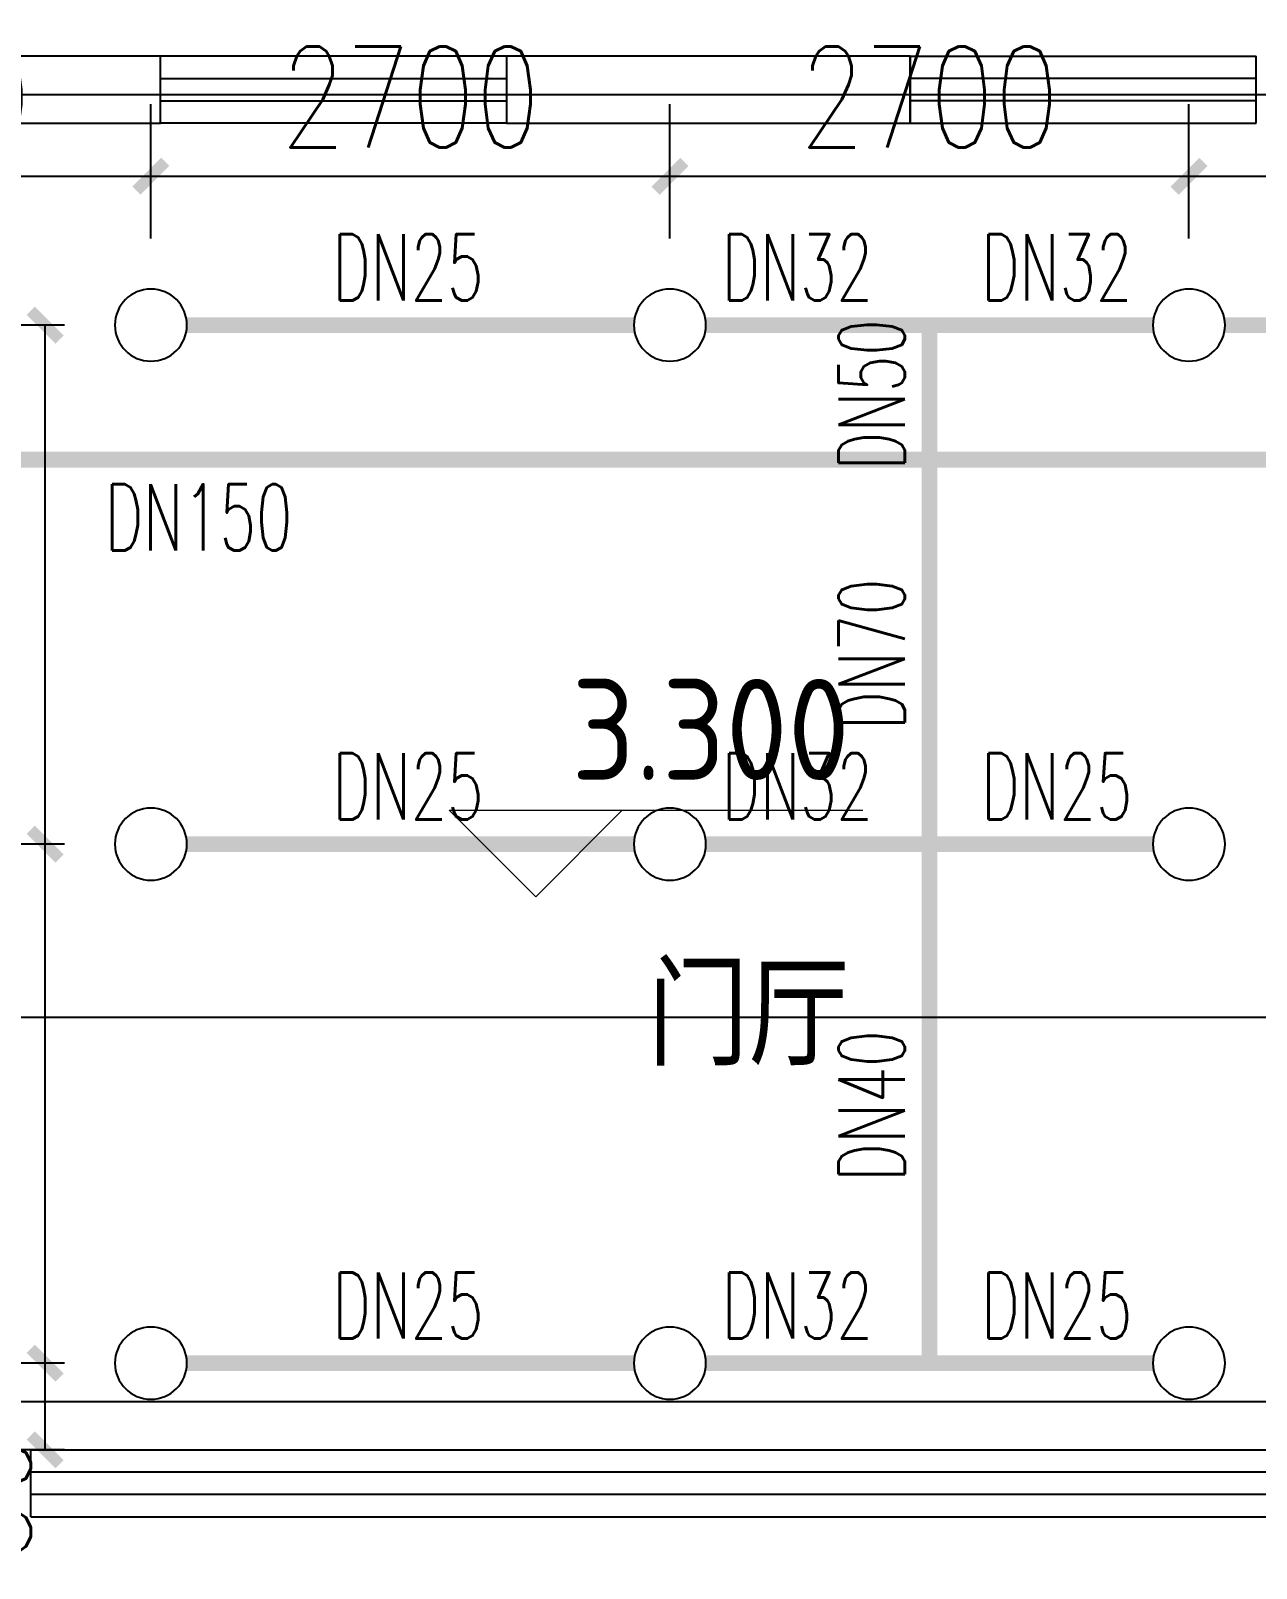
# Model space of a CAD drawing. Extents: x 0 to 2838408, y -923048 to 203859.
# Drawn here: x 2730038 to 2736413, y -404842 to -396844 of the extents above; entities that cross this region are included whole.
import ezdxf

# ---------------------------------------------------------------- set-up
doc = ezdxf.new("R2010")
doc.units = 0
doc.header["$LTSCALE"] = 1000
doc.layers.add('A-ANNO-IDEN-LEVL', color=3, linetype='Continuous', lineweight=0)
doc.layers.add('A-ANNO-TXT', color=7, linetype='Continuous', lineweight=0, plot=False)
for name, color, linetype in [('DIM_喷淋', 3, 'Continuous'), ('DOTE', 8, 'Continuous'), ('EQUIP_喷头', 7, 'Continuous'), ('PIPE-喷淋', 6, 'Continuous'), ('PUB_TEXT', 7, 'Continuous'), ('TEXT_喷淋', 7, 'Continuous'), ('WALL', 9, 'Continuous'), ('WINDOW', 4, 'Continuous'), ('XREF', 8, 'Continuous')]:
    doc.layers.add(name, color=color, linetype=linetype)
doc.styles.add('_TCH_DIM_T3', font='SIMPLEX', dxfattribs={"width": 0.75, "bigfont": 'HZTXT'})
doc.styles.add('_TWT_PIPEDN', font='SIMPLEX', dxfattribs={"width": 0.8, "height": 2.3, "bigfont": 'HZTXT'})
doc.styles.get("Standard").update_dxf_attribs({"font": 'geniso.shx', "bigfont": 'hztxt.shx'})
doc.dimstyles.new('_TWT_ARCH&&150', dxfattribs={"dimtxt": 525, "dimasz": 150, "dimexe": 375, "dimexo": 450, "dimgap": 150, "dimtad": 1, "dimdec": 0, "dimzin": 0, "dimdsep": 46, "dimtxsty": '_TCH_DIM_T3', "dimblk": 'ARCHTICK', "dimcen": 0.09, "dimclrt": 7, "dimazin": 2, "dimtfac": 1, "dimtdec": 0, "dimtix": 1, "dimtmove": 2, "dimatfit": 3, "dimfxl": 1, "dimtolj": 1, "dimtzin": 0, "dimarcsym": 0})

# ---------------------------------------------------------------- blocks, each defined once
blk = doc.blocks.new('$WINLIB2D$00000001')
at = {"color": 0}
for points in [[(-0.5, 0.5), (-0.5, -0.5)], [(-0.5, 0.5), (0.5, 0.5)], [(0.5, -0.5), (0.5, 0.5)], [(0.5, 0.1667), (-0.5, 0.1667)], [(0.5, -0.1667), (-0.5, -0.1667)], [(-0.5, -0.5), (0.5, -0.5)]]:
    blk.add_lwpolyline(points, dxfattribs=at)
blk = doc.blocks.new('2F1')
at = {"layer": 'A-ANNO-IDEN-LEVL'}
for p, q in [((2396618.7, -401348.5), (2396168.7, -400898.5)), ((2396168.7, -400898.5), (2398319.6, -400898.5)), ((2396618.7, -401348.5), (2397068.7, -400898.5))]:
    blk.add_line(p, q, dxfattribs=at)
at = {"layer": 'DOTE'}
for p, q in [((2343216.7, -397175.2), (2453916.7, -397175.2)), ((2343216.7, -401975.2), (2453916.7, -401975.2)), ((2392758.5, -403975.2), (2405723.1, -403975.2))]:
    blk.add_line(p, q, dxfattribs=at)
at = {"layer": 'WALL'}
for p, q in [((2394666.7, -396975.2), (2393666.7, -396975.2)), ((2394666.7, -397325.2), (2394666.7, -396975.2)), ((2398566.7, -396975.2), (2396466.7, -396975.2)), ((2396466.7, -396975.2), (2396466.7, -397325.2)), ((2398566.7, -397325.2), (2398566.7, -396975.2)), ((2393916.7, -397325.2), (2394666.7, -397325.2)), ((2396466.7, -397325.2), (2398566.7, -397325.2))]:
    blk.add_line(p, q, dxfattribs=at)
at = {"layer": 'WINDOW', "xscale": -1800, "yscale": 350, "zscale": -1800, "rotation": 359.9999999999995}
blk.add_blockref('$WINLIB2D$00000001', (2395566.7, -397150.2), dxfattribs=at)
at = {"layer": 'WINDOW'}
for p, xscale, yscale, zscale in [((2399466.7, -397150.2), 1800, 350, 1800), ((2397479.2, -404400.2), 6975, -350, 6975)]:
    blk.add_blockref('$WINLIB2D$00000001', p, dxfattribs=dict(at, xscale=xscale, yscale=yscale, zscale=zscale))
at = {"layer": 'A-ANNO-TXT', "color": 7}
blk.add_text('3.300', height=525, dxfattribs=at).set_placement((2396804.2, -400741))
at = {"layer": 'PUB_TEXT'}
blk.add_text('门厅', height=525, dxfattribs=at).set_placement((2397200.2, -402226.9))
blk = doc.blocks.new('_ArchTick')
at = {"color": 0, "linetype": 'ByBlock', "const_width": 0.4}
blk.add_lwpolyline([(-0.5, -0.5), (0.5, 0.5)], dxfattribs=at)
blk = doc.blocks.new('*D1925')
at = {"layer": 'Defpoints', "color": 0, "linetype": 'ByBlock', "transparency": 16777216}
for p in [(2730112.5, -398375.2), (2730662.5, -398375.2), (2730662.5, -401075.2)]:
    blk.add_point(p, dxfattribs=at)
at = {"layer": 'DIM_喷淋', "color": 0, "linetype": 'ByBlock', "lineweight": -2, "transparency": 16777216}
for p, q in [((2730212.5, -398375.2), (2729737.5, -398375.2)), ((2730112.5, -401075.2), (2730112.5, -398375.2)), ((2730212.5, -401075.2), (2729737.5, -401075.2))]:
    blk.add_line(p, q, dxfattribs=at)
at = {"layer": 'DIM_喷淋', "color": 0, "linetype": 'ByBlock', "lineweight": -2, "transparency": 16777216, "xscale": 150, "yscale": 150, "zscale": 150}
for p, rotation in [((2730112.5, -398375.2), 90), ((2730112.5, -401075.2), 270)]:
    blk.add_blockref('_ArchTick', p, dxfattribs=dict(at, rotation=rotation))
at = {"layer": 'DIM_喷淋', "color": 7, "linetype": 'ByBlock', "transparency": 16777216, "insert": (2729700, -399725.2), "char_height": 525, "attachment_point": 5, "rotation": 90, "style": '_TCH_DIM_T3'}
blk.add_mtext('\\A1;2700', dxfattribs=at)
blk = doc.blocks.new('*D1926')
at = {"layer": 'Defpoints', "color": 0, "linetype": 'ByBlock', "transparency": 16777216}
for p in [(2730112.5, -401075.2), (2730662.5, -401075.2), (2730662.5, -403775.2)]:
    blk.add_point(p, dxfattribs=at)
at = {"layer": 'DIM_喷淋', "color": 0, "linetype": 'ByBlock', "lineweight": -2, "transparency": 16777216}
for p, q in [((2730212.5, -401075.2), (2729737.5, -401075.2)), ((2730112.5, -403775.2), (2730112.5, -401075.2)), ((2730212.5, -403775.2), (2729737.5, -403775.2))]:
    blk.add_line(p, q, dxfattribs=at)
at = {"layer": 'DIM_喷淋', "color": 0, "linetype": 'ByBlock', "lineweight": -2, "transparency": 16777216, "xscale": 150, "yscale": 150, "zscale": 150}
for p, rotation in [((2730112.5, -401075.2), 90), ((2730112.5, -403775.2), 270)]:
    blk.add_blockref('_ArchTick', p, dxfattribs=dict(at, rotation=rotation))
at = {"layer": 'DIM_喷淋', "color": 7, "linetype": 'ByBlock', "transparency": 16777216, "insert": (2729700, -402425.2), "char_height": 525, "attachment_point": 5, "rotation": 90, "style": '_TCH_DIM_T3'}
blk.add_mtext('\\A1;2700', dxfattribs=at)
blk = doc.blocks.new('*D1927')
at = {"layer": 'Defpoints', "color": 0, "linetype": 'ByBlock', "transparency": 16777216}
for p in [(2730112.5, -403775.2), (2730662.5, -403775.2), (2730662.5, -404225.2)]:
    blk.add_point(p, dxfattribs=at)
at = {"layer": 'DIM_喷淋', "color": 0, "linetype": 'ByBlock', "lineweight": -2, "transparency": 16777216}
for p, q in [((2730212.5, -403775.2), (2729737.5, -403775.2)), ((2730112.5, -404225.2), (2730112.5, -403775.2)), ((2730212.5, -404225.2), (2729737.5, -404225.2))]:
    blk.add_line(p, q, dxfattribs=at)
at = {"layer": 'DIM_喷淋', "color": 0, "linetype": 'ByBlock', "lineweight": -2, "transparency": 16777216, "xscale": 150, "yscale": 150, "zscale": 150}
for p, rotation in [((2730112.5, -403775.2), 90), ((2730112.5, -404225.2), 270)]:
    blk.add_blockref('_ArchTick', p, dxfattribs=dict(at, rotation=rotation))
at = {"layer": 'DIM_喷淋', "color": 7, "linetype": 'ByBlock', "transparency": 16777216, "insert": (2729775, -404645.2), "char_height": 525, "attachment_point": 5, "rotation": 90, "style": '_TCH_DIM_T3'}
blk.add_mtext('\\A1;450', dxfattribs=at)
blk = doc.blocks.new('*D1946')
at = {"layer": 'Defpoints', "color": 0, "linetype": 'ByBlock', "transparency": 16777216}
for p in [(2739162.5, -397600.8), (2736062.5, -398375.2), (2739162.5, -398375.2)]:
    blk.add_point(p, dxfattribs=at)
at = {"layer": 'DIM_喷淋', "color": 0, "linetype": 'ByBlock', "lineweight": -2, "transparency": 16777216}
for p, q in [((2736062.5, -397925.2), (2736062.5, -397225.8)), ((2739162.5, -397925.2), (2739162.5, -397225.8)), ((2736062.5, -397600.8), (2739162.5, -397600.8))]:
    blk.add_line(p, q, dxfattribs=at)
at = {"layer": 'DIM_喷淋', "color": 0, "linetype": 'ByBlock', "lineweight": -2, "transparency": 16777216, "xscale": 150, "yscale": 150, "zscale": 150, "rotation": 180}
blk.add_blockref('_ArchTick', (2736062.5, -397600.8), dxfattribs=at)
at = {"layer": 'DIM_喷淋', "color": 0, "linetype": 'ByBlock', "lineweight": -2, "transparency": 16777216, "xscale": 150, "yscale": 150, "zscale": 150}
blk.add_blockref('_ArchTick', (2739162.5, -397600.8), dxfattribs=at)
at = {"layer": 'DIM_喷淋', "color": 7, "linetype": 'ByBlock', "transparency": 16777216, "insert": (2737612.5, -397188.3), "char_height": 525, "attachment_point": 5, "style": '_TCH_DIM_T3'}
blk.add_mtext('\\A1;3100', dxfattribs=at)
blk = doc.blocks.new('*D1947')
at = {"layer": 'Defpoints', "color": 0, "linetype": 'ByBlock', "transparency": 16777216}
for p in [(2736062.5, -397600.8), (2733362.5, -398375.2), (2736062.5, -398375.2)]:
    blk.add_point(p, dxfattribs=at)
at = {"layer": 'DIM_喷淋', "color": 0, "linetype": 'ByBlock', "lineweight": -2, "transparency": 16777216}
for p, q in [((2733362.5, -397925.2), (2733362.5, -397225.8)), ((2736062.5, -397925.2), (2736062.5, -397225.8)), ((2733362.5, -397600.8), (2736062.5, -397600.8))]:
    blk.add_line(p, q, dxfattribs=at)
at = {"layer": 'DIM_喷淋', "color": 0, "linetype": 'ByBlock', "lineweight": -2, "transparency": 16777216, "xscale": 150, "yscale": 150, "zscale": 150, "rotation": 180}
blk.add_blockref('_ArchTick', (2733362.5, -397600.8), dxfattribs=at)
at = {"layer": 'DIM_喷淋', "color": 0, "linetype": 'ByBlock', "lineweight": -2, "transparency": 16777216, "xscale": 150, "yscale": 150, "zscale": 150}
blk.add_blockref('_ArchTick', (2736062.5, -397600.8), dxfattribs=at)
at = {"layer": 'DIM_喷淋', "color": 7, "linetype": 'ByBlock', "transparency": 16777216, "insert": (2734712.5, -397188.3), "char_height": 525, "attachment_point": 5, "style": '_TCH_DIM_T3'}
blk.add_mtext('\\A1;2700', dxfattribs=at)
blk = doc.blocks.new('*D1948')
at = {"layer": 'Defpoints', "color": 0, "linetype": 'ByBlock', "transparency": 16777216}
for p in [(2733362.5, -397600.8), (2730662.5, -398375.2), (2733362.5, -398375.2)]:
    blk.add_point(p, dxfattribs=at)
at = {"layer": 'DIM_喷淋', "color": 0, "linetype": 'ByBlock', "lineweight": -2, "transparency": 16777216}
for p, q in [((2730662.5, -397925.2), (2730662.5, -397225.8)), ((2733362.5, -397925.2), (2733362.5, -397225.8)), ((2730662.5, -397600.8), (2733362.5, -397600.8))]:
    blk.add_line(p, q, dxfattribs=at)
at = {"layer": 'DIM_喷淋', "color": 0, "linetype": 'ByBlock', "lineweight": -2, "transparency": 16777216, "xscale": 150, "yscale": 150, "zscale": 150, "rotation": 180}
blk.add_blockref('_ArchTick', (2730662.5, -397600.8), dxfattribs=at)
at = {"layer": 'DIM_喷淋', "color": 0, "linetype": 'ByBlock', "lineweight": -2, "transparency": 16777216, "xscale": 150, "yscale": 150, "zscale": 150}
blk.add_blockref('_ArchTick', (2733362.5, -397600.8), dxfattribs=at)
at = {"layer": 'DIM_喷淋', "color": 7, "linetype": 'ByBlock', "transparency": 16777216, "insert": (2732012.5, -397188.3), "char_height": 525, "attachment_point": 5, "style": '_TCH_DIM_T3'}
blk.add_mtext('\\A1;2700', dxfattribs=at)
blk = doc.blocks.new('*D1949')
at = {"layer": 'Defpoints', "color": 0, "linetype": 'ByBlock', "transparency": 16777216}
for p in [(2730662.5, -397600.8), (2728062.5, -398375.2), (2730662.5, -398375.2)]:
    blk.add_point(p, dxfattribs=at)
at = {"layer": 'DIM_喷淋', "color": 0, "linetype": 'ByBlock', "lineweight": -2, "transparency": 16777216}
for p, q in [((2728062.5, -397925.2), (2728062.5, -397225.8)), ((2730662.5, -397925.2), (2730662.5, -397225.8)), ((2728062.5, -397600.8), (2730662.5, -397600.8))]:
    blk.add_line(p, q, dxfattribs=at)
at = {"layer": 'DIM_喷淋', "color": 0, "linetype": 'ByBlock', "lineweight": -2, "transparency": 16777216, "xscale": 150, "yscale": 150, "zscale": 150, "rotation": 180}
blk.add_blockref('_ArchTick', (2728062.5, -397600.8), dxfattribs=at)
at = {"layer": 'DIM_喷淋', "color": 0, "linetype": 'ByBlock', "lineweight": -2, "transparency": 16777216, "xscale": 150, "yscale": 150, "zscale": 150}
blk.add_blockref('_ArchTick', (2730662.5, -397600.8), dxfattribs=at)
at = {"layer": 'DIM_喷淋', "color": 7, "linetype": 'ByBlock', "transparency": 16777216, "insert": (2729362.5, -397188.3), "char_height": 525, "attachment_point": 5, "style": '_TCH_DIM_T3'}
blk.add_mtext('\\A1;2600', dxfattribs=at)
blk = doc.blocks.new('$TwtSys$00000125')
blk.add_circle((0, 0, 0), 1)

msp = doc.modelspace()

# ---------------------------------------------------------------- linework, layer by layer
at = {"layer": 'PIPE-喷淋', "linetype": 'ByBlock', "ltscale": 1.5, "const_width": 82.5}
for points in [[(2730850, -398375.2), (2733175, -398375.2)], [(2733550, -398375.2), (2734712.5, -398375.2)], [(2734712.5, -398375.2), (2734712.5, -399075.2)], [(2734712.5, -398375.2), (2735875, -398375.2)], [(2738975, -398375.2), (2736250, -398375.2)], [(2727112.5, -399075.2), (2734712.5, -399075.2)], [(2734712.5, -399075.2), (2734712.5, -401075.2)], [(2743012.5, -399075.2), (2734712.5, -399075.2)], [(2730850, -401075.2), (2733175, -401075.2)], [(2733550, -401075.2), (2734712.5, -401075.2)], [(2734712.5, -401075.2), (2735875, -401075.2)], [(2734712.5, -401075.2), (2734712.5, -403775.2)], [(2730850, -403775.2), (2733175, -403775.2)], [(2733550, -403775.2), (2734712.5, -403775.2)], [(2734712.5, -403775.2), (2735875, -403775.2)]]:
    msp.add_lwpolyline(points, dxfattribs=at)

# ---------------------------------------------------------------- block references
at = {"layer": 'EQUIP_喷头', "linetype": 'ByBlock', "xscale": 187.5, "yscale": -187.5, "zscale": 187.5}
for p in [(2730662.5, -398375.2), (2733362.5, -398375.2), (2736062.5, -398375.2), (2730662.5, -401075.2), (2733362.5, -401075.2), (2736062.5, -401075.2), (2730662.5, -403775.2), (2733362.5, -403775.2), (2736062.5, -403775.2)]:
    msp.add_blockref('$TwtSys$00000125', p, dxfattribs=at)
at = {"layer": 'XREF'}
msp.add_blockref('2F1', (336045.8, 0), dxfattribs=at)

# ---------------------------------------------------------------- texts
at = {"layer": 'TEXT_喷淋', "color": 251, "linetype": 'ByBlock', "style": '_TWT_PIPEDN', "width": 0.64}
for s, rotation, p in [('DN25', 359.99999, (2731607.7, -398247.7)), ('DN32', 359.99999, (2733632.7, -398247.7)), ('DN32', 359.99999, (2734982.7, -398247.7)), ('DN50', 90, (2734585, -399130)), ('DN25', 359.99999, (2731607.7, -400947.7)), ('DN32', 359.99999, (2733632.7, -400947.7)), ('DN25', 359.99999, (2734982.7, -400947.7)), ('DN40', 90, (2734585, -402830)), ('DN25', 359.99999, (2731607.7, -403647.7)), ('DN32', 359.99999, (2733632.7, -403647.7)), ('DN25', 359.99999, (2734982.7, -403647.7))]:
    msp.add_text(s, height=345, rotation=rotation, dxfattribs=at).set_placement(p)
at = {"layer": 'TEXT_喷淋', "linetype": 'ByBlock', "style": '_TWT_PIPEDN', "width": 0.64}
msp.add_text('DN150', height=345, dxfattribs=at).set_placement((2730423.6, -399547.7))
msp.add_text('DN70', height=345, rotation=90, dxfattribs=at).set_placement((2734585, -400480))

# ---------------------------------------------------------------- dimensions: what is measured, and where the dimension line sits
at = {"layer": 'DIM_喷淋', "linetype": 'ByBlock'}
for p1, p2, distance, picture, middle in [((2728062.5, -398375.2), (2730662.5, -398375.2), 774.4, '*D1949', (2729362.5, -397188.3)), ((2730662.5, -398375.2), (2733362.5, -398375.2), 774.4, '*D1948', (2732012.5, -397188.3)), ((2733362.5, -398375.2), (2736062.5, -398375.2), 774.4, '*D1947', (2734712.5, -397188.3)), ((2736062.5, -398375.2), (2739162.5, -398375.2), 774.4, '*D1946', (2737612.5, -397188.3)), ((2730662.5, -401075.2), (2730662.5, -398375.2), 550, '*D1925', (2729700, -399725.2)), ((2730662.5, -403775.2), (2730662.5, -401075.2), 550, '*D1926', (2729700, -402425.2))]:
    dim = msp.add_aligned_dim(p1=p1, p2=p2, distance=distance, dimstyle='_TWT_ARCH&&150', dxfattribs=at)
    dim.commit()
    dim.dimension.update_dxf_attribs({"geometry": picture, "text_midpoint": middle})
dim = msp.add_linear_dim(base=(2730112.5, -403775.2), p1=(2730662.5, -404225.2), p2=(2730662.5, -403775.2), angle=90, dimstyle='_TWT_ARCH&&150', dxfattribs=at)
dim.commit()
dim.dimension.update_dxf_attribs({"geometry": '*D1927', "text_midpoint": (2729775, -404645.2), "dimtype": 129})

doc.saveas('drawing.dxf')
